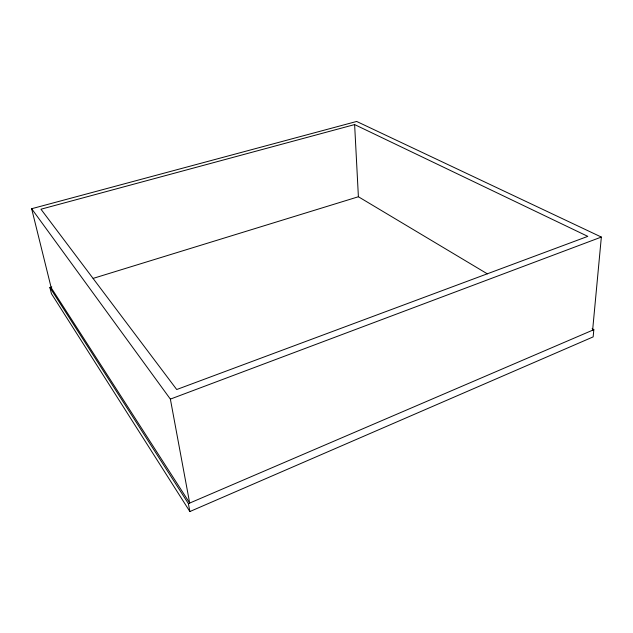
<?xml version="1.0" encoding="UTF-8"?>
<svg xmlns="http://www.w3.org/2000/svg" width="633" height="633" viewBox="0 0 633 633"><rect width="100%" height="100%" fill="white"/><g stroke="black" fill="none" stroke-linecap="round" stroke-linejoin="round"><path stroke-width="0.95" d="M592.623 330.181L601.35 237.066L356.664 121.457L31.65 208.724L51.218 287.817L189.678 503.037L170.372 399.114L31.65 208.724M592.132 328.685L593.833 329.682L593.153 336.891L189.868 511.543L51.439 293.704L49.904 287.524L51.795 286.947M189.868 511.543L188.389 503.623L593.833 329.682M170.372 399.114L601.35 237.066M93.178 278.378L358.397 196.752L487.378 273.86M354.622 124.574L40.955 209.214L176.718 389.524L587.804 236.362L354.622 124.574L358.397 196.752M49.904 287.524L188.389 503.623"/></g></svg>
